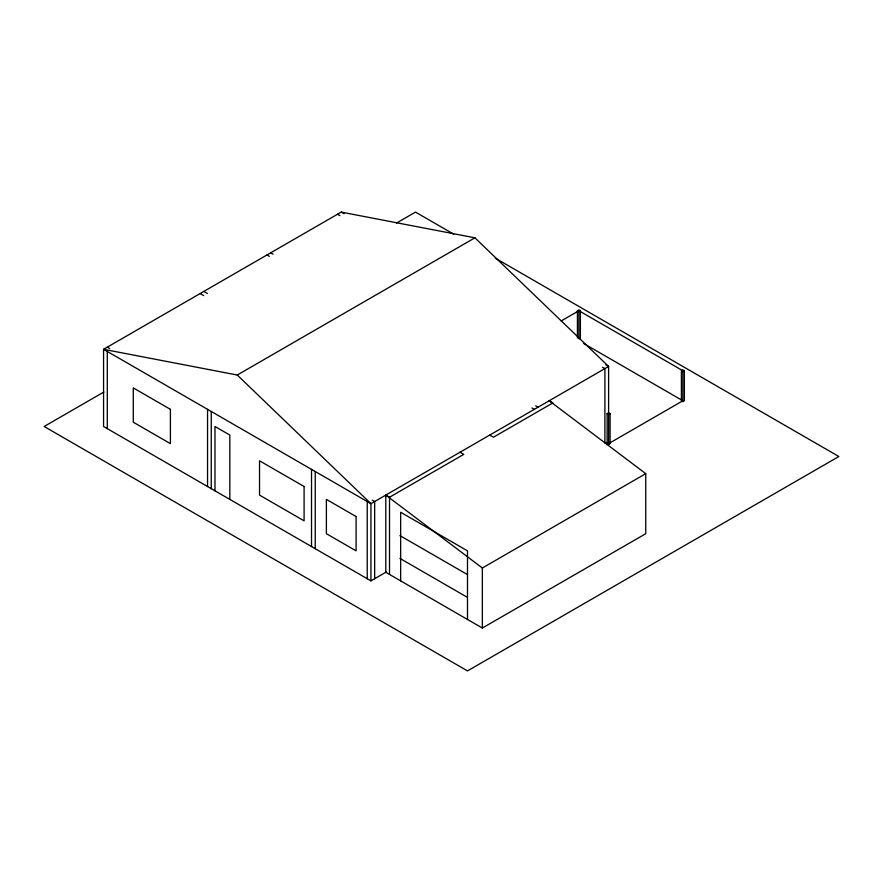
<?xml version="1.0" encoding="UTF-8"?>
<svg xmlns="http://www.w3.org/2000/svg" width="883" height="883" viewBox="0 0 883 883"><rect width="100%" height="100%" fill="white"/><g stroke="black" fill="none" stroke-linecap="round" stroke-linejoin="round"><path stroke-width="1.32" d="M608.608 444.502L610.098 443.641L610.098 413.63L608.608 412.769L607.129 413.63L607.129 443.641L608.608 444.502L608.608 366.456L474.922 237.814L341.235 212.097L103.565 349.304L103.565 426.489L370.937 580.859L386.467 571.897M103.852 392.019L44.15 426.489L467.493 670.903L838.85 456.511L495.407 258.222M396.401 223.123L415.507 212.097L453.663 234.127M605.826 364.856L608.608 366.456L370.937 503.674L103.565 349.304L237.251 375.032L474.922 237.814M577.416 338.001L577.416 310.717L578.906 309.856L580.385 310.717L580.385 339.37M561.213 320.926L578.906 310.717L682.879 370.75M577.416 310.717L578.906 311.578L580.385 310.717M489.778 435.065L493.487 437.206L552.901 402.913L549.193 400.761L645.749 473.663L645.749 533.696L482.35 628.034L385.794 572.283L385.794 495.098L389.513 497.239L463.785 454.359L460.065 452.217M681.4 370.75L682.879 369.889L684.369 370.75L684.369 400.761L682.879 401.622L681.4 400.761L681.4 370.75L682.879 371.611L684.369 370.75M610.098 413.63L608.608 414.491L607.129 413.63M606.753 444.712L682.879 400.761L583.63 343.465M482.35 628.034L482.35 568.001L645.749 473.663M341.235 212.097L344.017 213.697M337.516 214.238L339.911 215.618M602.504 367.229L604.899 368.608L604.899 443.034M606.753 442.571L608.608 443.641M270.673 252.825L273.068 254.205M535.672 405.827L538.056 407.195M266.964 254.966L269.348 256.346M531.963 407.968L534.336 409.337M203.83 291.423L207.384 293.465M200.121 293.564L203.675 295.617M107.285 347.162L109.669 348.542M372.273 500.153L374.657 501.533L374.657 578.718M399.911 535.584L466.754 574.171M399.911 558.387L466.754 596.985M385.794 495.098L482.35 568.001M237.251 375.032L370.937 503.674L370.937 580.859M682.879 371.611L682.879 401.622M578.906 311.578L578.906 338.862M467.493 619.458L467.493 550.849L400.65 512.25L400.65 580.859M389.513 497.239L389.513 574.425M367.229 501.533L367.229 578.718M315.242 471.511L315.242 548.696M311.522 469.37L311.522 546.555M229.823 499.392L229.823 435.065L214.977 426.489L214.977 490.816M211.258 411.478L211.258 488.663M207.549 409.337L207.549 486.522M107.285 351.456L107.285 428.641M170.408 409.337L133.278 387.902L133.278 422.206L170.408 443.641L170.408 409.337M304.094 486.522L259.536 460.794L259.536 495.098L304.094 520.827L304.094 486.522M356.092 516.544L326.379 499.392L326.379 533.696L356.092 550.849L356.092 516.544"/></g></svg>
